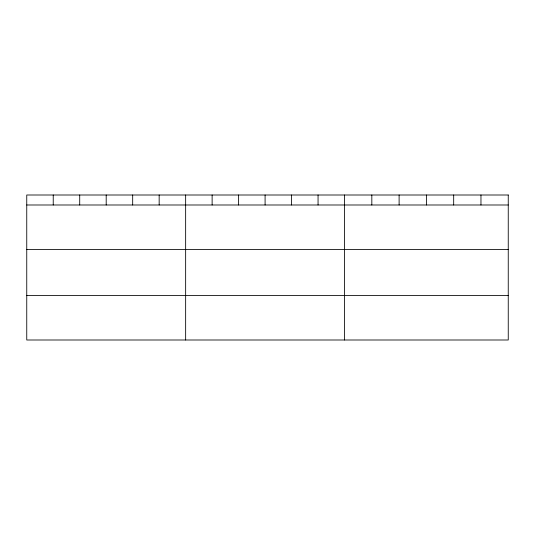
<?xml version="1.0" encoding="UTF-8"?>
<svg xmlns="http://www.w3.org/2000/svg" width="535" height="535" viewBox="0 0 535 535"><rect width="100%" height="100%" fill="white"/><g stroke="black" fill="none" stroke-linecap="round" stroke-linejoin="round"><path stroke-width="0.8" d="M26.75 204.992L508.25 204.992M26.75 249.544L508.25 249.544M26.75 295.447L508.25 295.447M480.965 195.001L480.965 204.992M453.68 195.001L453.68 204.992M426.395 195.001L426.395 204.992M399.11 195.001L399.11 204.992M371.825 195.001L371.825 204.992M344.54 195.001L344.54 339.999M318.058 195.001L318.058 204.992M291.575 195.001L291.575 204.992M265.092 195.001L265.092 204.992M238.61 195.001L238.61 204.992M212.127 195.001L212.127 204.992M185.645 195.001L185.645 339.999M159.162 195.001L159.162 204.992M132.68 195.001L132.68 204.992M106.198 195.001L106.198 204.992M79.715 195.001L79.715 204.992M53.232 195.001L53.232 204.992M508.25 195.001L26.75 195.001L26.75 339.999L508.25 339.999L508.25 195.001"/></g></svg>
